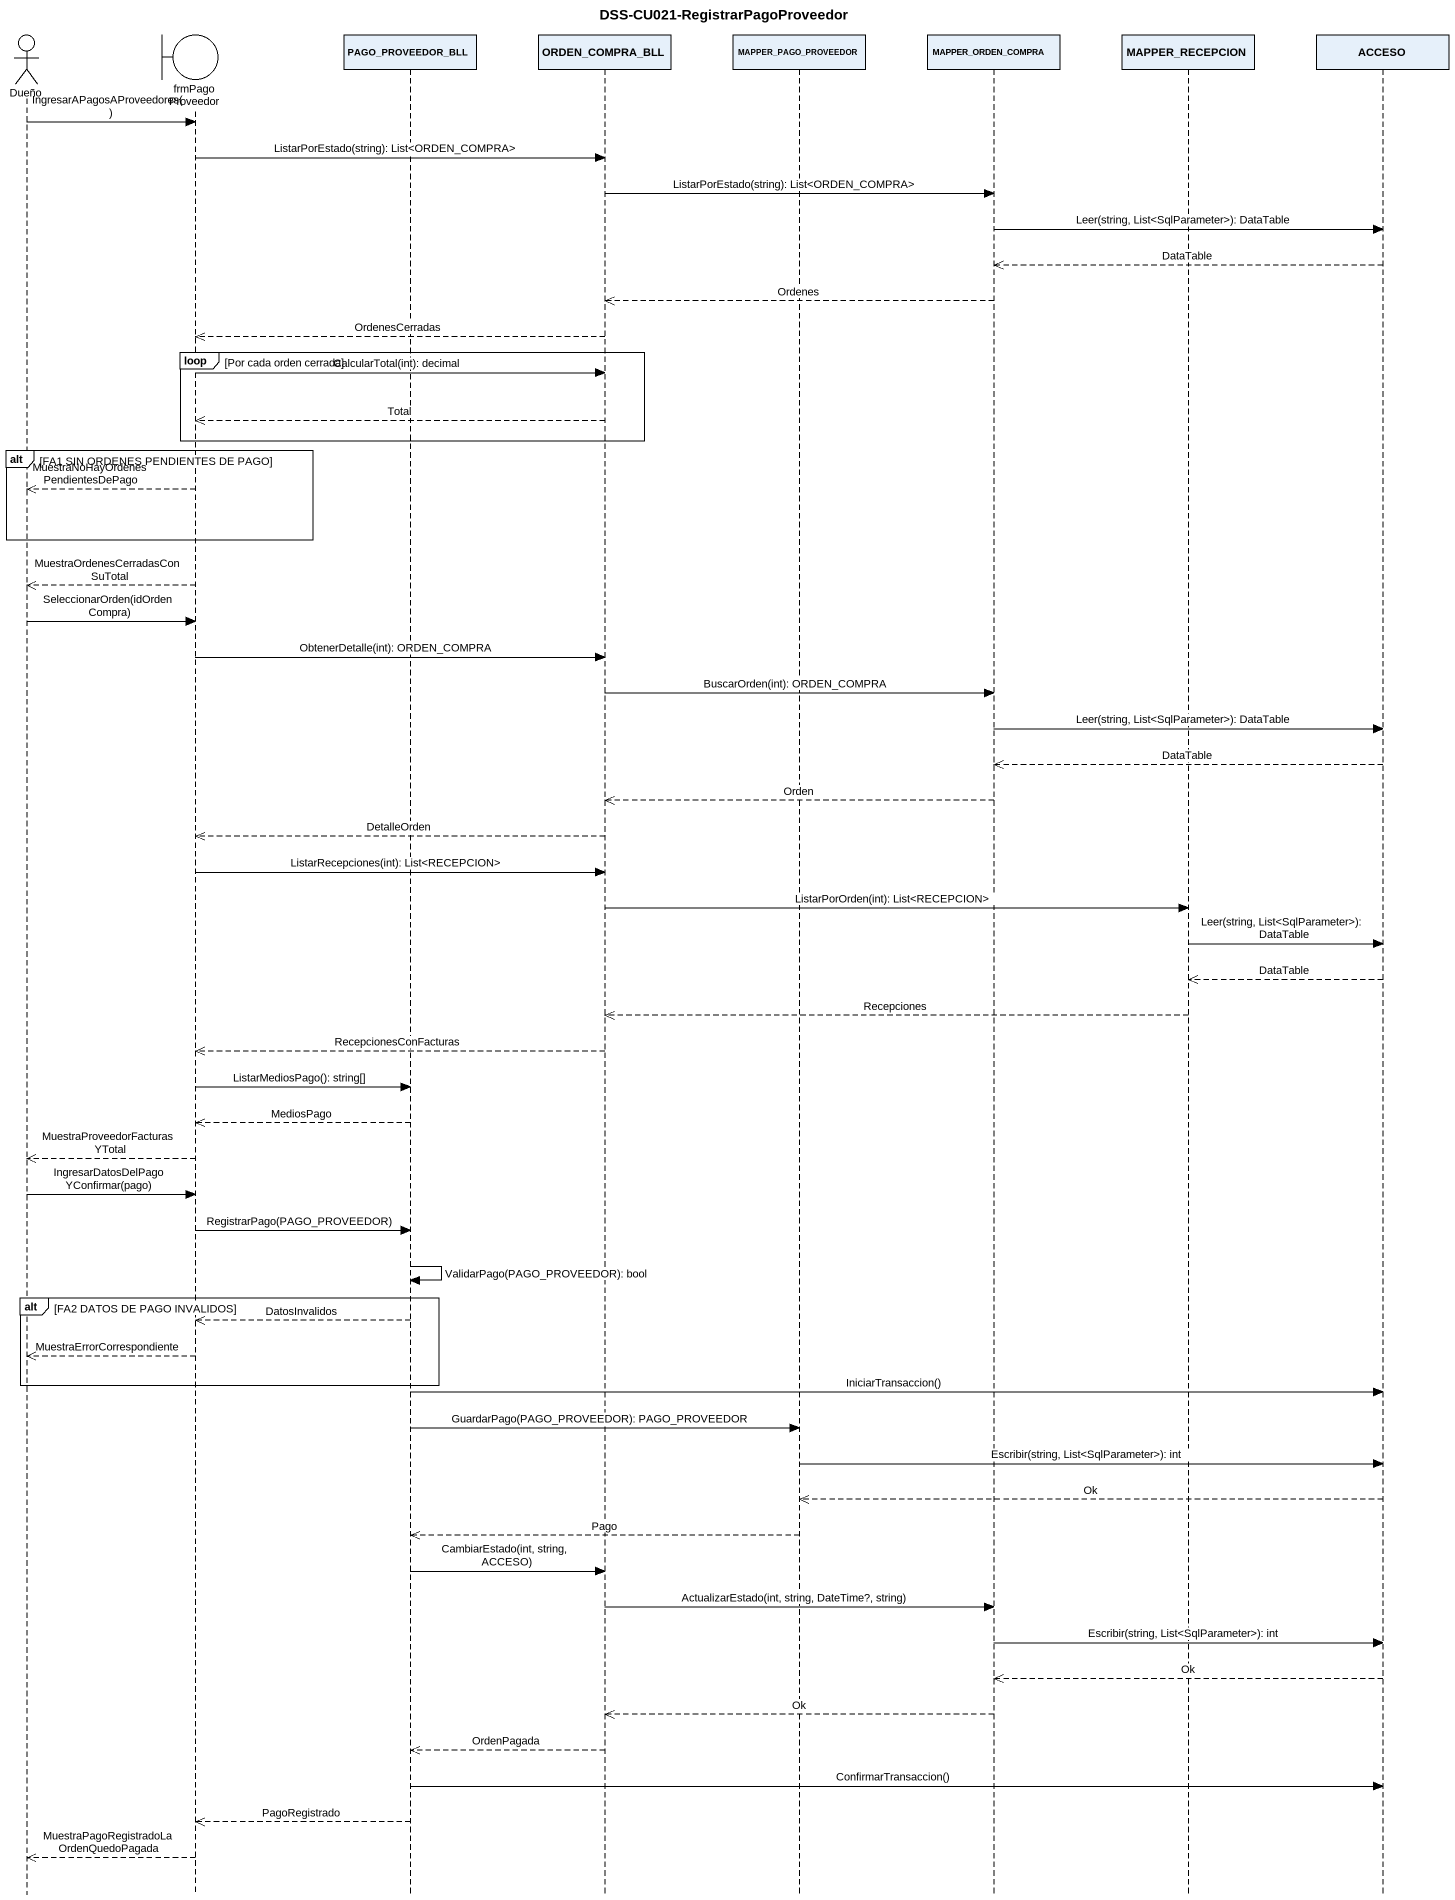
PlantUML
@startuml
title DSS-CU021-RegistrarPagoProveedor
hide footbox
actor Dueño
boundary frmPagoProveedor
participant PAGO_PROVEEDOR_BLL
participant ORDEN_COMPRA_BLL
participant MAPPER_PAGO_PROVEEDOR
participant MAPPER_ORDEN_COMPRA
participant MAPPER_RECEPCION
participant ACCESO

Dueño -> frmPagoProveedor : IngresarAPagosAProveedores()
frmPagoProveedor -> ORDEN_COMPRA_BLL : ListarPorEstado(string): List<ORDEN_COMPRA>
ORDEN_COMPRA_BLL -> MAPPER_ORDEN_COMPRA : ListarPorEstado(string): List<ORDEN_COMPRA>
MAPPER_ORDEN_COMPRA -> ACCESO : Leer(string, List<SqlParameter>): DataTable
ACCESO -->> MAPPER_ORDEN_COMPRA : DataTable
MAPPER_ORDEN_COMPRA -->> ORDEN_COMPRA_BLL : Ordenes
ORDEN_COMPRA_BLL -->> frmPagoProveedor : OrdenesCerradas
loop Por cada orden cerrada
  frmPagoProveedor -> ORDEN_COMPRA_BLL : CalcularTotal(int): decimal
  ORDEN_COMPRA_BLL -->> frmPagoProveedor : Total
end
alt FA1 SIN ORDENES PENDIENTES DE PAGO
  frmPagoProveedor -->> Dueño : MuestraNoHayOrdenesPendientesDePago
end
frmPagoProveedor -->> Dueño : MuestraOrdenesCerradasConSuTotal
Dueño -> frmPagoProveedor : SeleccionarOrden(idOrdenCompra)
frmPagoProveedor -> ORDEN_COMPRA_BLL : ObtenerDetalle(int): ORDEN_COMPRA
ORDEN_COMPRA_BLL -> MAPPER_ORDEN_COMPRA : BuscarOrden(int): ORDEN_COMPRA
MAPPER_ORDEN_COMPRA -> ACCESO : Leer(string, List<SqlParameter>): DataTable
ACCESO -->> MAPPER_ORDEN_COMPRA : DataTable
MAPPER_ORDEN_COMPRA -->> ORDEN_COMPRA_BLL : Orden
ORDEN_COMPRA_BLL -->> frmPagoProveedor : DetalleOrden
frmPagoProveedor -> ORDEN_COMPRA_BLL : ListarRecepciones(int): List<RECEPCION>
ORDEN_COMPRA_BLL -> MAPPER_RECEPCION : ListarPorOrden(int): List<RECEPCION>
MAPPER_RECEPCION -> ACCESO : Leer(string, List<SqlParameter>): DataTable
ACCESO -->> MAPPER_RECEPCION : DataTable
MAPPER_RECEPCION -->> ORDEN_COMPRA_BLL : Recepciones
ORDEN_COMPRA_BLL -->> frmPagoProveedor : RecepcionesConFacturas
frmPagoProveedor -> PAGO_PROVEEDOR_BLL : ListarMediosPago(): string[]
PAGO_PROVEEDOR_BLL -->> frmPagoProveedor : MediosPago
frmPagoProveedor -->> Dueño : MuestraProveedorFacturasYTotal
Dueño -> frmPagoProveedor : IngresarDatosDelPagoYConfirmar(pago)
frmPagoProveedor -> PAGO_PROVEEDOR_BLL : RegistrarPago(PAGO_PROVEEDOR)
PAGO_PROVEEDOR_BLL -> PAGO_PROVEEDOR_BLL : ValidarPago(PAGO_PROVEEDOR): bool
alt FA2 DATOS DE PAGO INVALIDOS
  PAGO_PROVEEDOR_BLL -->> frmPagoProveedor : DatosInvalidos
  frmPagoProveedor -->> Dueño : MuestraErrorCorrespondiente
end
PAGO_PROVEEDOR_BLL -> ACCESO : IniciarTransaccion()
PAGO_PROVEEDOR_BLL -> MAPPER_PAGO_PROVEEDOR : GuardarPago(PAGO_PROVEEDOR): PAGO_PROVEEDOR
MAPPER_PAGO_PROVEEDOR -> ACCESO : Escribir(string, List<SqlParameter>): int
ACCESO -->> MAPPER_PAGO_PROVEEDOR : Ok
MAPPER_PAGO_PROVEEDOR -->> PAGO_PROVEEDOR_BLL : Pago
PAGO_PROVEEDOR_BLL -> ORDEN_COMPRA_BLL : CambiarEstado(int, string, ACCESO)
ORDEN_COMPRA_BLL -> MAPPER_ORDEN_COMPRA : ActualizarEstado(int, string, DateTime?, string)
MAPPER_ORDEN_COMPRA -> ACCESO : Escribir(string, List<SqlParameter>): int
ACCESO -->> MAPPER_ORDEN_COMPRA : Ok
MAPPER_ORDEN_COMPRA -->> ORDEN_COMPRA_BLL : Ok
ORDEN_COMPRA_BLL -->> PAGO_PROVEEDOR_BLL : OrdenPagada
PAGO_PROVEEDOR_BLL -> ACCESO : ConfirmarTransaccion()
PAGO_PROVEEDOR_BLL -->> frmPagoProveedor : PagoRegistrado
frmPagoProveedor -->> Dueño : MuestraPagoRegistradoLaOrdenQuedoPagada
@enduml
